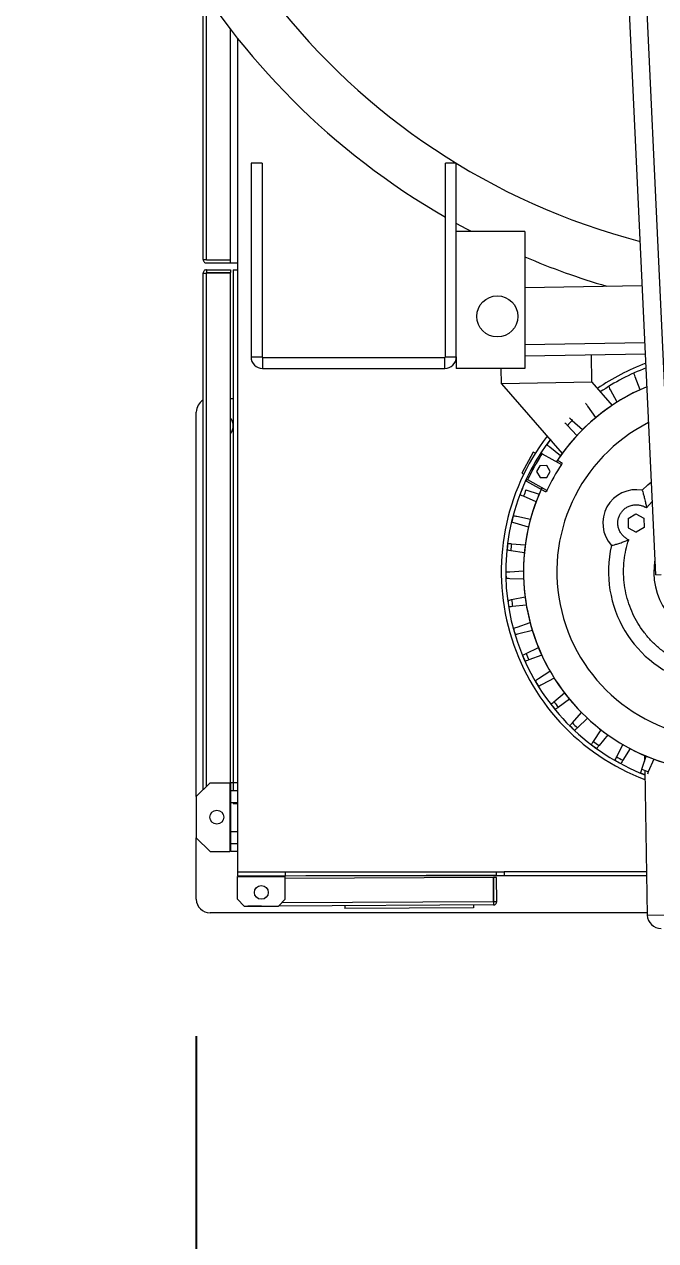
# Model space of a CAD drawing. Extents: x -2187 to 96136, y -11110 to 52208.
# Drawn here: x 50164 to 50626, y 18395 to 19284 of the extents above; entities that cross this region are included whole.
import ezdxf

# ---------------------------------------------------------------- set-up
doc = ezdxf.new("R2010")
doc.units = 0
doc.header["$LTSCALE"] = 1000
doc.header["$MEASUREMENT"] = 0
doc.linetypes.add('ACAD_ISO02W100', pattern=[15, 12, -3])
doc.styles.add('-黑体', font='simhei.ttf')
doc.styles.add('HZHT', font='hztxt_e.shx', dxfattribs={"width": 1.5, "bigfont": 'hztxt.shx'})
doc.dimstyles.new('75', dxfattribs={"dimscale": 100, "dimtxt": 3, "dimasz": 1, "dimexe": 1, "dimexo": 1, "dimgap": 0.2, "dimtad": 1, "dimdec": 0, "dimrnd": 10, "dimzin": 0, "dimdsep": 46, "dimtxsty": 'HZHT', "dimblk1": 'ARCHTICK', "dimblk2": 'ARCHTICK', "dimsah": 1, "dimcen": 1, "dimdle": 0.5, "dimclrd": 1, "dimclre": 1, "dimadec": 0, "dimazin": 0, "dimtfac": 1, "dimtdec": 0, "dimtix": 1, "dimtmove": 2, "dimatfit": 3, "dimfxl": 0, "dimtolj": 1, "dimtzin": 0, "dimarcsym": 0})

# ---------------------------------------------------------------- blocks, each defined once
blk = doc.blocks.new('_ArchTick')
at = {"color": 0, "linetype": 'ByBlock', "const_width": 0.4}
blk.add_lwpolyline([(-0.5, -0.5), (0.5, 0.5)], dxfattribs=at)
blk = doc.blocks.new('*D128')
at = {"color": 1, "linetype": 'ACAD_ISO02W100', "lineweight": -2, "ltscale": 750}
for p, q in [((46340.1, 18544.5), (46340.1, 17223.45)), ((50290.1, 18544.5), (50290.1, 17223.45)), ((46290.1, 17323.45), (47159.52, 17323.45)), ((50340.1, 17323.45), (48409.52, 17323.45))]:
    blk.add_line(p, q, dxfattribs=at)
at = {"layer": 'Defpoints', "color": 0, "linetype": 'ACAD_ISO02W100', "ltscale": 750}
for p in [(46340.1, 18644.5), (50290.1, 18644.5), (50290.1, 17323.45)]:
    blk.add_point(p, dxfattribs=at)
at = {"color": 1, "linetype": 'ACAD_ISO02W100', "lineweight": -2, "ltscale": 750, "xscale": 100, "yscale": 100, "zscale": 100, "rotation": 180}
blk.add_blockref('_ArchTick', (46340.1, 17323.45), dxfattribs=at)
at = {"color": 1, "linetype": 'ACAD_ISO02W100', "lineweight": -2, "ltscale": 750, "xscale": 100, "yscale": 100, "zscale": 100}
blk.add_blockref('_ArchTick', (50290.1, 17323.45), dxfattribs=at)
at = {"color": 0, "linetype": 'ACAD_ISO02W100', "ltscale": 750, "insert": (47784.52, 17473.45), "char_height": 300, "attachment_point": 2, "style": 'HZHT'}
blk.add_mtext('\\A1;3950', dxfattribs=at)
blk = doc.blocks.new('*D129')
at = {"color": 1, "linetype": 'ACAD_ISO02W100', "lineweight": -2, "ltscale": 750}
for p, q in [((50290.1, 18544.5), (50290.1, 17223.45)), ((52300.1, 18544.5), (52300.1, 17223.45)), ((50240.1, 17323.45), (50759.39, 17323.45)), ((52350.1, 17323.45), (51628.61, 17323.45))]:
    blk.add_line(p, q, dxfattribs=at)
at = {"layer": 'Defpoints', "color": 0, "linetype": 'ACAD_ISO02W100', "ltscale": 750}
for p in [(50290.1, 18644.5), (52300.1, 18644.5), (52300.1, 17323.45)]:
    blk.add_point(p, dxfattribs=at)
at = {"color": 1, "linetype": 'ACAD_ISO02W100', "lineweight": -2, "ltscale": 750, "xscale": 100, "yscale": 100, "zscale": 100, "rotation": 180}
blk.add_blockref('_ArchTick', (50290.1, 17323.45), dxfattribs=at)
at = {"color": 1, "linetype": 'ACAD_ISO02W100', "lineweight": -2, "ltscale": 750, "xscale": 100, "yscale": 100, "zscale": 100}
blk.add_blockref('_ArchTick', (52300.1, 17323.45), dxfattribs=at)
at = {"color": 0, "linetype": 'ACAD_ISO02W100', "ltscale": 750, "insert": (51194, 17475.14), "char_height": 300, "attachment_point": 2, "style": '-黑体'}
blk.add_mtext('\\A1;2070', dxfattribs=at)

msp = doc.modelspace()

# ---------------------------------------------------------------- linework, layer by layer
at = {"color": 7, "linetype": 'Continuous', "lineweight": 15}
for p, q in [((50625.828, 18881.626), (50590.45, 19642.192)), ((50637.168, 18917.605), (50605.082, 19607.421)), ((50295.097, 19111.901), (50295.097, 19307.91)), ((50315.097, 19111.855), (50315.097, 19280.223)), ((50320.097, 19273.844), (50320.097, 18664.501)), ((50330.097, 19182.405), (50330.097, 19040.805)), ((50338.097, 19182.405), (50330.097, 19182.405)), ((50338.097, 19182.405), (50338.097, 19040.805)), ((50480.097, 19182.405), (50472.097, 19182.405)), ((50472.097, 19040.805), (50472.097, 19182.405)), ((50480.097, 19040.805), (50480.097, 19182.405)), ((50530.097, 19132.405), (50480.097, 19132.405)), ((50530.097, 19132.405), (50530.097, 19032.405)), ((50297.497, 19111.855), (50315.097, 19111.855)), ((50315.097, 19109.501), (50315.097, 19111.855)), ((50295.097, 18724.501), (50295.097, 19102.101)), ((50297.497, 19109.501), (50315.097, 19109.501)), ((50297.497, 19104.501), (50315.097, 19104.501)), ((50297.497, 19104.501), (50297.497, 19102.501)), ((50297.497, 19102.501), (50315.097, 19102.501)), ((50297.497, 19102.148), (50315.097, 19102.148)), ((50315.097, 19109.501), (50320.097, 19109.501)), ((50315.097, 19104.501), (50315.097, 19102.501)), ((50315.097, 18729.501), (50315.097, 19102.148)), ((50317.097, 19104.501), (50320.097, 19104.501)), ((50317.097, 19104.501), (50317.097, 18723.751)), ((50530.097, 19091.541), (50615.997, 19092.973)), ((50330.097, 19040.805), (50338.097, 19040.805)), ((50338.497, 19040.405), (50471.697, 19040.405)), ((50338.497, 19040.405), (50338.497, 19032.405)), ((50471.697, 19032.405), (50471.697, 19040.405)), ((50472.097, 19040.805), (50480.097, 19040.805)), ((50480.097, 19040.805), (50480.097, 19032.405)), ((50530.097, 19041.534), (50618.321, 19043.005)), ((50579.153, 19022.349), (50578.82, 19042.346)), ((50338.497, 19032.405), (50471.697, 19032.405)), ((50530.097, 19032.405), (50480.097, 19032.405)), ((50513.163, 19021.249), (50512.977, 19032.405)), ((50579.153, 19022.349), (50513.163, 19021.249)), ((50579.153, 19022.349), (50593.92, 19005.335)), ((50614.524, 19016.879), (50610.915, 19026.303)), ((50513.163, 19021.249), (50557.417, 18970.259)), ((50597.692, 19007.786), (50592.884, 19016.658)), ((50315.097, 19010.501), (50317.097, 19010.501)), ((50582.192, 18996.574), (50576.267, 19004.742)), ((50290.097, 18719.501), (50290.097, 19000.501)), ((50568.288, 18983.435), (50561.348, 18990.76)), ((50564.905, 18994.438), (50572.457, 18987.746)), ((50536.383, 18971.186), (50527.887, 18955.887)), ((50537.859, 18970.366), (50536.383, 18971.186)), ((50542.975, 18970.063), (50541.953, 18970.727)), ((50542.975, 18970.063), (50556.982, 18962.284)), ((50556.217, 18968.593), (50548.381, 18974.949)), ((50541.215, 18961.333), (50538.805, 18956.993)), ((50546.179, 18961.416), (50541.215, 18961.333)), ((50548.733, 18957.159), (50546.179, 18961.416)), ((50527.887, 18955.887), (50529.363, 18955.067)), ((50531.221, 18951.401), (50532.325, 18950.884)), ((50546.332, 18943.106), (50532.325, 18950.884)), ((50538.805, 18956.993), (50541.359, 18952.736)), ((50541.359, 18952.736), (50546.322, 18952.818)), ((50546.322, 18952.818), (50548.733, 18957.159)), ((50531.034, 18943.713), (50540.572, 18940.421)), ((50545.273, 18942.3), (50531.733, 18949.819)), ((50538.37, 18934.843), (50529.155, 18938.954)), ((50524.467, 18924.349), (50534.354, 18922.329)), ((50605.699, 18922.684), (50611.434, 18926.124)), ((50611.434, 18926.124), (50617.28, 18922.877)), ((50619.081, 18930.487), (50618.039, 18931.13)), ((50618.765, 18932.439), (50619.081, 18930.487)), ((50532.898, 18916.511), (50523.225, 18919.385)), ((50605.699, 18922.684), (50605.81, 18915.997)), ((50605.81, 18915.997), (50611.657, 18912.751)), ((50617.392, 18916.191), (50611.657, 18912.751)), ((50617.28, 18922.877), (50617.392, 18916.191)), ((50606.148, 18907.199), (50604.325, 18906.436)), ((50605.052, 18907.744), (50606.148, 18907.199)), ((50529.866, 18897.623), (50519.901, 18899.209)), ((50520.484, 18904.293), (50530.549, 18903.581)), ((50519.153, 18883.888), (50529.225, 18884.496)), ((50529.325, 18878.5), (50519.238, 18878.772)), ((50520.496, 18863.485), (50530.403, 18865.402)), ((50531.285, 18859.47), (50521.249, 18858.423)), ((50524.492, 18843.431), (50534.063, 18846.625)), ((50535.712, 18840.859), (50525.898, 18838.511)), ((50531.07, 18824.07), (50540.143, 18828.487)), ((50542.53, 18822.985), (50533.107, 18819.376)), ((50540.12, 18805.734), (50548.538, 18811.297)), ((50551.623, 18806.154), (50542.752, 18801.346)), ((50551.485, 18788.736), (50559.106, 18795.35)), ((50562.835, 18790.653), (50554.667, 18784.729)), ((50564.972, 18773.366), (50571.664, 18780.918)), ((50575.974, 18776.749), (50568.65, 18769.809)), ((50580.349, 18759.889), (50585.998, 18768.25)), ((50590.816, 18764.679), (50584.46, 18756.842)), ((50597.354, 18748.534), (50601.864, 18757.561)), ((50607.107, 18754.649), (50601.828, 18746.05)), ((50615.696, 18739.496), (50618.989, 18749.034)), ((50617.706, 18749.578), (50617.773, 18745.513)), ((50624.567, 18746.831), (50620.455, 18737.616)), ((50617.888, 18738.608), (50619.65, 18632.97)), ((50620.455, 18737.616), (50619.744, 18736.021)), ((50300.097, 18729.501), (50290.097, 18719.501)), ((50300.097, 18729.501), (50314.697, 18729.501)), ((50314.697, 18729.501), (50314.697, 18679.501)), ((50320.097, 18729.501), (50315.097, 18729.501)), ((50315.097, 18729.501), (50315.097, 18679.501)), ((50320.097, 18723.751), (50315.097, 18723.751)), ((50290.097, 18719.501), (50290.097, 18689.501)), ((50314.697, 18716.855), (50315.097, 18716.855)), ((50314.697, 18714.501), (50315.097, 18714.501)), ((50315.097, 18715.251), (50320.097, 18715.251)), ((50317.097, 18715.251), (50317.097, 18714.501)), ((50317.097, 18714.501), (50320.097, 18714.501)), ((50315.097, 18694.501), (50314.697, 18694.501)), ((50320.097, 18693.751), (50315.097, 18693.751)), ((50290.097, 18644.501), (50290.097, 18689.501)), ((50290.097, 18689.501), (50300.097, 18679.501)), ((50315.097, 18685.251), (50320.097, 18685.251)), ((50300.097, 18679.501), (50314.697, 18679.501)), ((50320.097, 18679.501), (50315.097, 18679.501)), ((50320.097, 18664.501), (50320.097, 18661.501)), ((50320.097, 18664.501), (50355.097, 18664.501)), ((50320.097, 18664.501), (50515.097, 18664.501)), ((50320.097, 18661.501), (50355.097, 18661.501)), ((50320.097, 18644.501), (50320.097, 18661.101)), ((50320.097, 18661.101), (50355.097, 18661.101)), ((50355.097, 18664.501), (50355.097, 18661.501)), ((50355.097, 18661.586), (50509.537, 18662.334)), ((50355.097, 18644.501), (50355.097, 18661.101)), ((50507.193, 18660.323), (50355.097, 18659.586)), ((50370.097, 18661.501), (50370.097, 18661.659)), ((50375.097, 18661.501), (50370.097, 18661.501)), ((50375.097, 18661.683), (50375.097, 18661.501)), ((50515.097, 18661.501), (50375.097, 18661.501)), ((50507.278, 18642.723), (50507.193, 18660.323)), ((50509.546, 18660.334), (50507.546, 18660.324)), ((50507.631, 18642.725), (50507.546, 18660.324)), ((50509.537, 18662.334), (50509.526, 18664.501)), ((50509.631, 18642.734), (50509.546, 18660.334)), ((50515.097, 18664.501), (50515.097, 18661.501)), ((50619.124, 18664.501), (50515.097, 18664.501)), ((50619.174, 18661.501), (50515.097, 18661.501)), ((50320.097, 18644.501), (50325.097, 18639.501)), ((50350.097, 18639.501), (50355.097, 18644.501)), ((50507.243, 18640.323), (50350.157, 18639.562)), ((50398.644, 18639.797), (50398.654, 18637.797)), ((50492.643, 18640.252), (50492.653, 18638.252)), ((50509.631, 18642.734), (50507.631, 18642.725)), ((50619.624, 18634.501), (50300.097, 18634.501)), ((50325.097, 18639.501), (50350.097, 18639.501)), ((50337.621, 18639.501), (50327.645, 18639.453)), ((50327.645, 18639.453), (50327.645, 18639.501)), ((50492.653, 18638.252), (50398.654, 18637.797)), ((50619.65, 18632.97), (50739.633, 18634.97))]:
    msp.add_line(p, q, dxfattribs=at)
at = {"color": 8, "linetype": 'Continuous', "lineweight": 15}
for p, q in [((50297.497, 19111.855), (50297.497, 19304.385)), ((50297.497, 18726.901), (50297.497, 19102.148)), ((50530.097, 19049.935), (50617.931, 19051.4)), ((50619.081, 18930.487), (50623.339, 18935.123)), ((50625.828, 18881.626), (50629.723, 18881.807)), ((50507.278, 18642.723), (50352.569, 18641.974))]:
    msp.add_line(p, q, dxfattribs=at)
at = {"color": 7, "linetype": 'Continuous', "lineweight": 15, "flags": 128}
for points in [[(50491.278, 19132.405), (50487.826, 19134.23), (50480.097, 19138.434)], [(50548.695, 18980.308), (50545.526, 18975.99), (50541.953, 18970.727)], [(50615.974, 18943.406), (50620.081, 18947.249), (50622.674, 18949.427)]]:
    msp.add_lwpolyline(points, dxfattribs=at)
at = {"color": 7, "linetype": 'Continuous', "lineweight": 15}
for centre, radius in [((50510.097, 19070.405), 15), ((50305.097, 18704.501), 5.05), ((50337.597, 18649.501), 5.05)]:
    msp.add_circle(centre, radius, dxfattribs=at)
for centre, radius, start, end in [((50740.995, 19608.94), 538, 180.438094, 240.012558), ((50740.995, 19608.94), 500, 180.438094, 255.345262), ((50740.995, 19608.94), 538, 246.920781, 253.709002), ((50338.497, 19040.805), 8.4, 180, 270), ((50338.497, 19040.805), 0.4, 180, 270), ((50471.697, 19040.805), 8.4, 270, 0), ((50471.697, 19040.805), 0.4, 270, 0), ((50675.474, 18883.935), 162.5, 110.47224, 124.601799), ((50675.474, 18883.935), 159.25, 110.848265, 124.471589), ((50675.474, 18883.935), 146.25, 112.529622, 146.653882), ((50675.474, 18883.935), 146.25, 112.529622, 146.174912), ((50300.097, 19000.501), 10, 120, 180), ((50308.097, 18990.501), 9, 0, 38.942441), ((50308.097, 18990.501), 9, 321.057559, 0), ((50675.474, 18883.935), 121.875, 116.729549, 270.955104), ((50675.474, 18883.935), 156.321, 135.017347, 136.892861), ((50675.474, 18883.935), 162.5, 142.519718, 249.28692), ((50675.474, 18883.935), 159.088, 142.577198, 144.333011), ((50675.474, 18883.935), 159.25, 146.975076, 154.935132), ((50675.474, 18883.935), 142.052, 146.526523, 155.383685), ((50675.474, 18883.935), 159.25, 154.935132, 248.821594), ((50532.325, 18950.884), 1.219, 154.935132, 180.955104), ((50532.325, 18950.884), 1.219, 180.955104, 240.955104), ((50675.474, 18883.935), 159.087, 157.577198, 159.333011), ((50675.474, 18883.935), 156.321, 157.517347, 159.392861), ((50675.474, 18883.935), 146.25, 155.256327, 266.653882), ((50675.474, 18883.935), 146.25, 155.735296, 266.174912), ((50611.545, 18919.437), 24.375, 79.530843, 222.379365), ((50675.474, 18883.935), 159.087, 165.077198, 166.833011), ((50675.474, 18883.935), 159.088, 172.577198, 174.333011), ((50675.474, 18883.935), 156.321, 172.517347, 174.392861), ((50675.474, 18883.935), 84.125, 166.896413, 255.013795), ((50675.474, 18883.935), 51, 169.698802, 349.24195), ((50675.474, 18883.935), 159.088, 180.077198, 181.833011), ((50675.474, 18883.935), 159.088, 187.577198, 189.333011), ((50675.474, 18883.935), 156.321, 187.517347, 189.392861), ((50675.474, 18883.935), 159.088, 195.077198, 196.833011), ((50675.474, 18883.935), 159.087, 202.577198, 204.333011), ((50675.474, 18883.935), 156.321, 202.517347, 204.392861), ((50675.474, 18883.935), 159.087, 210.077198, 211.833011), ((50675.474, 18883.935), 159.087, 217.577198, 219.333011), ((50675.474, 18883.935), 156.321, 217.517347, 219.392861), ((50675.474, 18883.935), 156.321, 225.017347, 226.892861), ((50675.474, 18883.935), 159.087, 225.077198, 226.833011), ((50675.474, 18883.935), 159.087, 232.577198, 234.333011), ((50675.474, 18883.935), 156.321, 232.517347, 234.392861), ((50675.474, 18883.935), 156.321, 240.017347, 241.892861), ((50675.474, 18883.935), 159.087, 240.077198, 241.833011), ((50675.474, 18883.935), 156.321, 247.517347, 249.392861), ((50675.474, 18883.935), 159.088, 247.577198, 248.797788), ((50300.097, 18644.501), 10, 180, 270), ((50629.648, 18633.137), 10, 180.955104, 270.955104)]:
    msp.add_arc(centre, radius, start, end, dxfattribs=at)
for points in [[(50297.497, 19111.855), (50297.182, 19111.859), (50296.553, 19111.866), (50295.76, 19111.878), (50295.205, 19111.89), (50295.133, 19111.897), (50295.097, 19111.901)], [(50295.097, 19111.901), (50295.133, 19111.587), (50295.205, 19110.958), (50295.76, 19110.164), (50296.553, 19109.609), (50297.182, 19109.537), (50297.497, 19109.501)], [(50297.497, 19104.501), (50297.182, 19104.465), (50296.553, 19104.393), (50295.76, 19103.838), (50295.205, 19103.045), (50295.133, 19102.416), (50295.097, 19102.101)], [(50295.097, 19102.101), (50295.133, 19102.105), (50295.205, 19102.113), (50295.76, 19102.124), (50296.553, 19102.136), (50297.182, 19102.144), (50297.497, 19102.148)], [(50532.325, 18950.884), (50533.933, 18954.174), (50537.15, 18960.752), (50541.033, 18966.959), (50542.975, 18970.063)], [(50507.243, 18640.323), (50507.557, 18640.36), (50508.186, 18640.436), (50508.977, 18640.994), (50509.528, 18641.79), (50509.597, 18642.42), (50509.631, 18642.734)], [(50507.278, 18642.723), (50507.276, 18642.408), (50507.271, 18641.779), (50507.263, 18640.986), (50507.254, 18640.431), (50507.247, 18640.359), (50507.243, 18640.323)]]:
    msp.add_open_spline(points, degree=3, dxfattribs=at)
for points, knots in [([(50610.915, 19026.303), (50610.653, 19026.986), (50610.183, 19028.213), (50610.003, 19028.683), (50609.924, 19028.891)], [0, 0, 0, 0, 0.5568555, 1, 1, 1, 1]), ([(50592.884, 19016.658), (50592.536, 19017.301), (50591.91, 19018.457), (50591.67, 19018.899), (50591.564, 19019.094)], [0, 0, 0, 0, 0.5568555, 1, 1, 1, 1]), ([(50576.267, 19004.742), (50575.838, 19005.335), (50575.066, 19006.399), (50574.771, 19006.805), (50574.64, 19006.986)], [0, 0, 0, 0, 0.5568555, 1, 1, 1, 1]), ([(50562.831, 18996.276), (50563.056, 18996.076), (50563.46, 18995.718), (50564.461, 18994.831), (50564.905, 18994.438)], [0, 0, 0, 0, 0.5566655, 1, 1, 1, 1]), ([(50561.348, 18990.76), (50560.844, 18991.291), (50559.94, 18992.245), (50559.595, 18992.61), (50559.441, 18992.772)], [0, 0, 0, 0, 0.5568555, 1, 1, 1, 1]), ([(50548.381, 18974.949), (50547.812, 18975.41), (50546.791, 18976.238), (50546.401, 18976.555), (50546.228, 18976.695)], [0, 0, 0, 0, 0.5568555, 1, 1, 1, 1]), ([(50553.978, 18965.347), (50554.061, 18965.301), (50554.229, 18965.208), (50555.396, 18964.56), (50556.603, 18963.889), (50557.107, 18963.609)], [0, 0, 0, 0, 0.3614429, 0.7333753, 1, 1, 1, 1]), ([(50557.107, 18963.609), (50557.163, 18963.56), (50557.275, 18963.462), (50557.316, 18963.157), (50557.244, 18962.791), (50557.11, 18962.486), (50557.011, 18962.329), (50556.982, 18962.284)], [0, 0, 0, 0, 0.2463549, 0.4933342, 0.7212509, 0.921145, 1, 1, 1, 1]), ([(50546.332, 18943.106), (50546.276, 18942.997), (50546.163, 18942.779), (50545.944, 18942.518), (50545.714, 18942.336), (50545.472, 18942.238), (50545.343, 18942.278), (50545.273, 18942.3)], [0, 0, 0, 0, 0.1824716, 0.3647796, 0.5520884, 0.7579671, 1, 1, 1, 1]), ([(50615.974, 18943.406), (50616.008, 18943.298), (50616.076, 18943.08), (50616.589, 18941.398), (50617.311, 18938.86), (50618.115, 18935.75), (50618.562, 18933.476), (50618.765, 18932.439)], [0, 0, 0, 0, 0.195109, 0.3899609, 0.591618, 0.8138009, 1, 1, 1, 1]), ([(50529.155, 18938.954), (50528.487, 18939.252), (50527.286, 18939.788), (50526.827, 18939.992), (50526.624, 18940.083)], [0, 0, 0, 0, 0.5568555, 1, 1, 1, 1]), ([(50521.752, 18924.903), (50522.047, 18924.843), (50522.576, 18924.735), (50523.886, 18924.467), (50524.467, 18924.349)], [0, 0, 0, 0, 0.5566655, 1, 1, 1, 1]), ([(50605.052, 18907.744), (50604.36, 18908.178), (50602.934, 18909.072), (50601.116, 18910.933), (50599.619, 18913.176), (50598.594, 18915.735), (50598.113, 18918.448), (50598.191, 18921.147), (50598.775, 18923.674), (50599.787, 18925.967), (50601.199, 18928.038), (50603.036, 18929.869), (50605.285, 18931.362), (50607.842, 18932.388), (50610.557, 18932.871), (50613.251, 18932.786), (50615.792, 18932.226), (50617.304, 18931.488), (50618.039, 18931.13)], [0, 0, 0, 0, 0.058258, 0.1200057, 0.1843204, 0.25, 0.3156796, 0.3799943, 0.441742, 0.5, 0.558258, 0.6200057, 0.6843204, 0.75, 0.8156796, 0.8799943, 0.941742, 1, 1, 1, 1]), ([(50523.225, 18919.385), (50522.524, 18919.593), (50521.264, 18919.968), (50520.782, 18920.111), (50520.569, 18920.174)], [0, 0, 0, 0, 0.55685547, 1, 1, 1, 1]), ([(50593.539, 18903.008), (50593.65, 18903.036), (50593.871, 18903.094), (50595.57, 18903.547), (50598.105, 18904.276), (50601.17, 18905.238), (50603.337, 18906.06), (50604.325, 18906.436)], [0, 0, 0, 0, 0.195109, 0.3899609, 0.591618, 0.8138009, 1, 1, 1, 1]), ([(50663.355, 18811.822), (50660.825, 18812.327), (50655.721, 18813.346), (50648.273, 18815.914), (50641.047, 18819.253), (50634.192, 18823.401), (50627.83, 18828.269), (50622.073, 18833.771), (50617.003, 18839.791), (50612.647, 18846.252), (50608.998, 18853.137), (50606.074, 18860.444), (50603.932, 18868.115), (50602.632, 18876.019), (50602.201, 18884.02), (50602.657, 18891.967), (50603.898, 18899.746), (50605.403, 18904.73), (50606.148, 18907.199)], [0, 0, 0, 0, 0.0612217, 0.1235262, 0.1865739, 0.25, 0.3134261, 0.3764738, 0.4387783, 0.5, 0.5612217, 0.6235262, 0.6865739, 0.75, 0.8134261, 0.8764738, 0.9387783, 1, 1, 1, 1]), ([(50519.901, 18899.209), (50519.178, 18899.324), (50517.88, 18899.531), (50517.384, 18899.61), (50517.164, 18899.645)], [0, 0, 0, 0, 0.5568555, 1, 1, 1, 1]), ([(50517.72, 18904.488), (50518.02, 18904.467), (50518.559, 18904.429), (50519.893, 18904.334), (50520.484, 18904.293)], [0, 0, 0, 0, 0.5566655, 1, 1, 1, 1]), ([(50516.387, 18883.721), (50516.687, 18883.739), (50517.226, 18883.772), (50518.561, 18883.852), (50519.153, 18883.888)], [0, 0, 0, 0, 0.5566655, 1, 1, 1, 1]), ([(50519.238, 18878.772), (50518.507, 18878.792), (50517.193, 18878.827), (50516.69, 18878.841), (50516.468, 18878.847)], [0, 0, 0, 0, 0.55685547, 1, 1, 1, 1]), ([(50517.776, 18862.958), (50518.071, 18863.015), (50518.601, 18863.118), (50519.914, 18863.372), (50520.496, 18863.485)], [0, 0, 0, 0, 0.5566655, 1, 1, 1, 1]), ([(50521.249, 18858.423), (50520.521, 18858.347), (50519.214, 18858.211), (50518.714, 18858.159), (50518.492, 18858.136)], [0, 0, 0, 0, 0.55685547, 1, 1, 1, 1]), ([(50521.863, 18842.554), (50522.148, 18842.649), (50522.661, 18842.82), (50523.929, 18843.243), (50524.492, 18843.431)], [0, 0, 0, 0, 0.5566655, 1, 1, 1, 1]), ([(50525.898, 18838.511), (50525.186, 18838.341), (50523.908, 18838.035), (50523.419, 18837.918), (50523.203, 18837.866)], [0, 0, 0, 0, 0.5568555, 1, 1, 1, 1]), ([(50528.578, 18822.857), (50528.849, 18822.989), (50529.335, 18823.225), (50530.537, 18823.811), (50531.07, 18824.07)], [0, 0, 0, 0, 0.5566655, 1, 1, 1, 1]), ([(50533.107, 18819.376), (50532.423, 18819.115), (50531.196, 18818.644), (50530.727, 18818.465), (50530.519, 18818.385)], [0, 0, 0, 0, 0.5568555, 1, 1, 1, 1]), ([(50537.807, 18804.206), (50538.058, 18804.372), (50538.509, 18804.67), (50539.625, 18805.407), (50540.12, 18805.734)], [0, 0, 0, 0, 0.55666548, 1, 1, 1, 1]), ([(50542.752, 18801.346), (50542.108, 18800.997), (50540.953, 18800.371), (50540.511, 18800.132), (50540.315, 18800.026)], [0, 0, 0, 0, 0.5568555, 1, 1, 1, 1]), ([(50549.392, 18786.919), (50549.619, 18787.116), (50550.027, 18787.47), (50551.037, 18788.347), (50551.485, 18788.736)], [0, 0, 0, 0, 0.5566655, 1, 1, 1, 1]), ([(50554.667, 18784.729), (50554.075, 18784.299), (50553.011, 18783.527), (50552.604, 18783.232), (50552.424, 18783.102)], [0, 0, 0, 0, 0.5568555, 1, 1, 1, 1]), ([(50563.134, 18771.292), (50563.333, 18771.517), (50563.692, 18771.922), (50564.579, 18772.923), (50564.972, 18773.366)], [0, 0, 0, 0, 0.5566655, 1, 1, 1, 1]), ([(50568.65, 18769.809), (50568.118, 18769.306), (50567.164, 18768.402), (50566.8, 18768.056), (50566.638, 18767.903)], [0, 0, 0, 0, 0.5568555, 1, 1, 1, 1]), ([(50578.798, 18757.592), (50578.966, 18757.842), (50579.269, 18758.289), (50580.017, 18759.398), (50580.349, 18759.889)], [0, 0, 0, 0, 0.5566655, 1, 1, 1, 1]), ([(50584.46, 18756.842), (50583.999, 18756.274), (50583.171, 18755.253), (50582.855, 18754.863), (50582.714, 18754.69)], [0, 0, 0, 0, 0.5568555, 1, 1, 1, 1]), ([(50596.116, 18746.055), (50596.25, 18746.324), (50596.492, 18746.807), (50597.089, 18748.003), (50597.354, 18748.534)], [0, 0, 0, 0, 0.5566655, 1, 1, 1, 1]), ([(50601.828, 18746.05), (50601.445, 18745.426), (50600.757, 18744.306), (50600.494, 18743.878), (50600.378, 18743.688)], [0, 0, 0, 0, 0.5568555, 1, 1, 1, 1]), ([(50614.792, 18736.876), (50614.89, 18737.16), (50615.066, 18737.671), (50615.503, 18738.935), (50615.696, 18739.496)], [0, 0, 0, 0, 0.5566655, 1, 1, 1, 1])]:
    msp.add_open_spline(points, degree=3, knots=knots, dxfattribs=at)

# ---------------------------------------------------------------- dimensions: what is measured, and where the dimension line sits
at = {"color": 1, "linetype": 'ACAD_ISO02W100', "ltscale": 750}
dim = msp.add_linear_dim(base=(50290.097, 17323.451), p1=(46340.097, 18644.501), p2=(50290.097, 18644.501), angle=180, dimstyle='75', override={"dimfxl": 3.25}, dxfattribs=at)
dim.commit()
dim.dimension.update_dxf_attribs({"geometry": '*D128', "text_midpoint": (47784.523, 17323.451), "dimtype": 160})
dim = msp.add_linear_dim(base=(52300.097, 17323.451), p1=(50290.097, 18644.501), p2=(52300.097, 18644.501), angle=180, text='2070', dimstyle='75', override={"dimtxsty": '-黑体', "dimfxl": 3.25}, dxfattribs=at)
dim.commit()
dim.dimension.update_dxf_attribs({"geometry": '*D129', "text_midpoint": (51193.999, 17323.451), "dimtype": 160})

doc.saveas('drawing.dxf')
